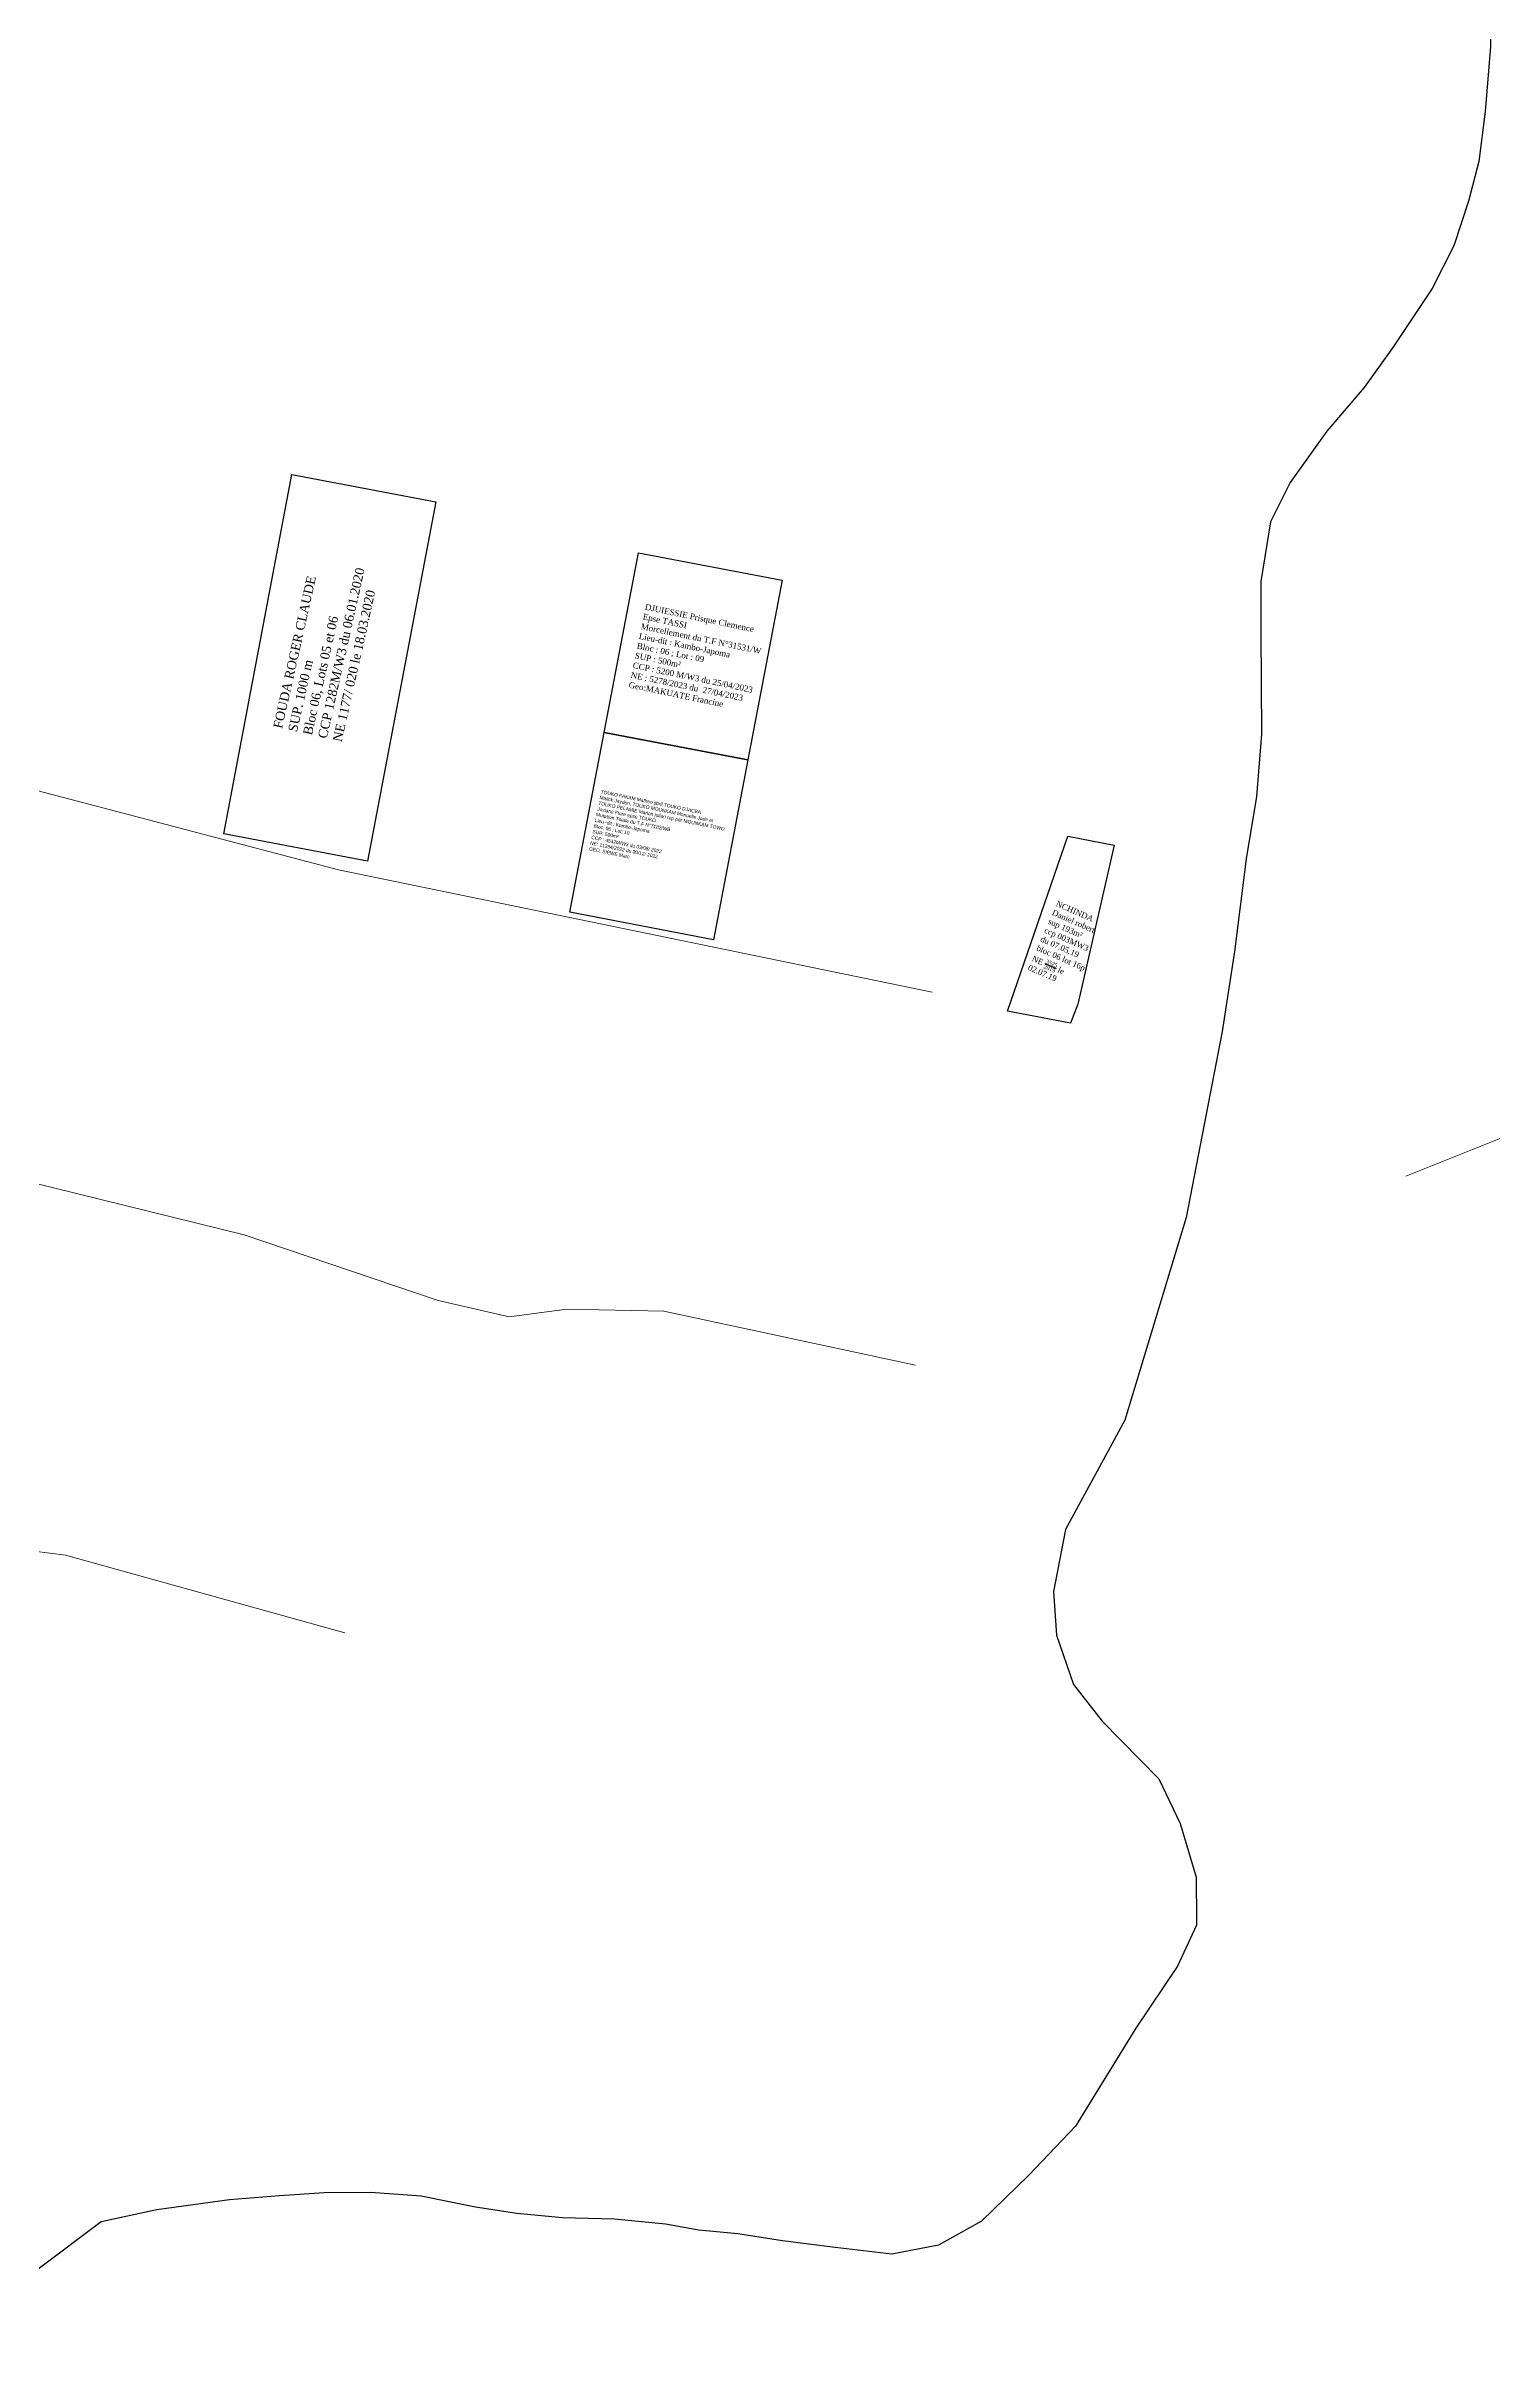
# Model space of a CAD drawing. Header units: millimetres. Extents: x 587399 to 927168, y 438565 to 1444955.
# Drawn here: x 589084.6 to 589282.2, y 443601.2 to 443917.5 of the extents above; entities that cross this region are included whole.
import ezdxf

# ---------------------------------------------------------------- set-up
doc = ezdxf.new("R2010")
doc.units = ezdxf.units.MM
doc.header["$LTSCALE"] = 2
for name, color, linetype, lineweight in [('cH2O_intermitent', 140, 'Continuous', 30), ('MAJ APRES LE 13.01.2023', 222, 'Continuous', 30), ('Roads_others', 24, 'Continuous', 9)]:
    doc.layers.add(name, color=color, linetype=linetype, lineweight=lineweight)
doc.layers.add('end maj 26 02 2021', color=7, linetype='Continuous')
doc.styles.get("Standard").update_dxf_attribs({"font": 'arial.ttf'})
doc.styles.add('Times 1.0', font='times.ttf', dxfattribs={"width": 0.99, "height": 1})

msp = doc.modelspace()

# ---------------------------------------------------------------- linework, layer by layer
at = {"layer": 'cH2O_intermitent'}
msp.add_lwpolyline([(589281.964, 443924.393), (589281.871, 443917.495), (589281.125, 443908.628), (589280.288, 443901.807), (589278.861, 443896.366), (589276.846, 443890.284), (589273.888, 443884.467), (589268.523, 443876.369), (589264.609, 443870.916), (589259.52, 443864.941), (589254.509, 443857.95), (589251.839, 443852.585), (589250.514, 443844.426), (589250.477, 443837.55), (589250.579, 443823.555), (589249.91, 443815.042), (589248.509, 443806.529), (589246.912, 443793.847), (589245.235, 443782.913), (589240.286, 443757.515), (589231.91, 443729.837), (589223.809, 443714.905), (589222.175, 443706.392), (589222.591, 443700.456), (589224.907, 443693.726), (589228.831, 443688.7), (589236.576, 443680.837), (589239.48, 443674.715), (589241.663, 443667.399), (589241.702, 443661.496), (589241.714, 443660.8), (589239.11, 443655.225), (589233.446, 443646.752), (589225.199, 443633.346), (589218.8, 443626.64), (589212.323, 443620.355), (589206.476, 443617.099), (589200.105, 443615.877), (589192.344, 443616.765), (589185.149, 443617.675), (589179.065, 443618.664), (589173.714, 443619.134), (589169.161, 443619.981), (589162.2, 443620.659), (589155.095, 443620.829), (589148.855, 443621.442), (589143.204, 443622.277), (589135.786, 443623.773), (589128.903, 443624.308), (589122.531, 443624.258), (589116.447, 443623.854), (589109.643, 443623.294), (589099.675, 443621.903), (589092.072, 443620.303), (589066.613, 443601.176)], dxfattribs=at)
msp.add_lwpolyline([(589281.964, 443924.393), (589281.871, 443917.495), (589281.125, 443908.628), (589280.288, 443901.807), (589278.861, 443896.366), (589276.846, 443890.284), (589273.888, 443884.467), (589268.523, 443876.369), (589264.609, 443870.916), (589259.52, 443864.941), (589254.509, 443857.95), (589251.839, 443852.585), (589250.514, 443844.426), (589250.477, 443837.55), (589250.579, 443823.555), (589249.91, 443815.042), (589248.509, 443806.529), (589246.912, 443793.847), (589245.235, 443782.913), (589240.286, 443757.515), (589231.91, 443729.837), (589223.809, 443714.905), (589222.175, 443706.392), (589222.591, 443700.456), (589224.907, 443693.726), (589228.831, 443688.7), (589236.576, 443680.837), (589239.48, 443674.715), (589241.663, 443667.399), (589241.702, 443661.496), (589241.714, 443660.8), (589239.11, 443655.225), (589233.446, 443646.752), (589225.199, 443633.346), (589218.8, 443626.64), (589212.323, 443620.355), (589206.476, 443617.099), (589200.105, 443615.877), (589192.344, 443616.765), (589185.149, 443617.675), (589179.065, 443618.664), (589173.714, 443619.134), (589169.161, 443619.981), (589162.2, 443620.659), (589155.095, 443620.829), (589148.855, 443621.442), (589143.204, 443622.277), (589135.786, 443623.773), (589128.903, 443624.308), (589122.531, 443624.258), (589116.447, 443623.854), (589109.643, 443623.294), (589099.675, 443621.903), (589092.072, 443620.303), (589066.613, 443601.176)], dxfattribs=at)
at = {"layer": 'end maj 26 02 2021', "color": 150, "lineweight": -3, "flags": 128}
for points in [[(589118.15, 443859.032), (589137.799, 443855.311), (589128.48, 443806.19), (589108.834, 443809.918)], [(589118.15, 443859.032), (589137.799, 443855.311), (589128.48, 443806.19), (589108.834, 443809.918)], [(589224.146, 443809.598), (589230.458, 443808.392), (589225.508, 443786.658), (589224.508, 443784.088), (589215.915, 443785.73)], [(589224.146, 443809.598), (589230.458, 443808.392), (589225.508, 443786.658), (589224.508, 443784.088), (589215.915, 443785.73)], [(589224.146, 443809.598), (589230.458, 443808.392), (589225.508, 443786.658), (589224.508, 443784.088), (589215.915, 443785.73)], [(589224.146, 443809.598), (589230.458, 443808.392), (589225.508, 443786.658), (589224.508, 443784.088), (589215.915, 443785.73)]]:
    msp.add_lwpolyline(points, close=True, dxfattribs=at)
at = {"layer": 'MAJ APRES LE 13.01.2023', "color": 232, "lineweight": 30, "flags": 128}
for points in [[(589165.48, 443848.34), (589185.13, 443844.59), (589180.44, 443820.03), (589160.79, 443823.79)], [(589165.48, 443848.34), (589185.13, 443844.59), (589180.44, 443820.03), (589160.79, 443823.79)], [(589165.48, 443848.34), (589185.13, 443844.59), (589180.44, 443820.03), (589160.79, 443823.78)]]:
    msp.add_lwpolyline(points, close=True, dxfattribs=at)
at = {"layer": 'MAJ APRES LE 13.01.2023', "flags": 128}
msp.add_lwpolyline([(589160.79, 443823.78), (589180.44, 443820.03), (589175.75, 443795.47), (589156.1, 443799.22)], close=True, dxfattribs=at)
at = {"layer": 'Roads_others'}
for points in [[(589270.31, 443763.16), (589296.278, 443773.533), (589335.572, 443789.988), (589369.052, 443803.253), (589398.89, 443816.968), (589414.371, 443822.743), (589458.571, 443840.021), (589486.251, 443847.222), (589500.911, 443853.007), (589510.065, 443857.228), (589516.91, 443862.265), (589523.012, 443865.521), (589552.11, 443875.753), (589572.354, 443881.4), (589611.338, 443896.517)], [(589205.609, 443788.302), (589124.518, 443805.014), (589080.878, 443816.501), (589065.231, 443821.339), (589058.993, 443820.846), (589053.776, 443820.178), (588904.394, 443843.821)], [(588700.77, 443832.844), (588758.865, 443820.973), (588806.921, 443811.877), (588899.966, 443796.116), (589058.146, 443767.529), (589082.241, 443762.39), (589111.612, 443755.167), (589138.12, 443746.161), (589147.802, 443743.96), (589155.683, 443744.996), (589168.939, 443744.721), (589203.338, 443737.359)], [(589125.364, 443700.747), (589087.231, 443711.367), (589063.638, 443714.372), (589046.285, 443715.461)]]:
    msp.add_lwpolyline(points, dxfattribs=at)

# ---------------------------------------------------------------- texts
at = {"layer": 'end maj 26 02 2021', "color": 150, "linetype": 'ByBlock', "lineweight": -3, "ltscale": 0.0014, "attachment_point": 1, "style": 'Times 1.0'}
for s, insert, char_height, width, rotation in [('{\\C256;FOUDA ROGER CLAUDE\\PSUP. 1000 m\\PBloc 06, Lots 05 et 06\\PCCP 1282M/W3 du 06.01.2020\\PNE 1177/ 020 le 18.03.2020}', (589115.581, 443824.517), 1.24964, 108.77854, 77.39121), ('{\\C256;FOUDA ROGER CLAUDE\\PSUP. 1000 m\\PBloc 06, Lots 05 et 06\\PCCP 1282M/W3 du 06.01.2020\\PNE 1177/ 020 le 18.03.2020}', (589115.581, 443824.517), 1.24964, 108.77854, 77.39121), ('\\A1;NCHINDA Daniel robert\\Psup 193m²\\Pccp 003MW3 du 07.05.19\\Pbloc 06 lot 16p\\PNE {\\H0.7x;\\S3525/2019;} le 02.07.19', (589222.74, 443800.82), 0.79128, 7.31016, 336.3532), ('\\A1;NCHINDA Daniel robert\\Psup 193m²\\Pccp 003MW3 du 07.05.19\\Pbloc 06 lot 16p\\PNE {\\H0.7x;\\S3525/2019;} le 02.07.19', (589222.74, 443800.82), 0.79128, 7.31016, 336.3532), ('\\A1;NCHINDA Daniel robert\\Psup 193m²\\Pccp 003MW3 du 07.05.19\\Pbloc 06 lot 16p\\PNE {\\H0.7x;\\S3525/2019;} le 02.07.19', (589222.74, 443800.82), 0.79128, 7.31016, 336.3532), ('\\A1;NCHINDA Daniel robert\\Psup 193m²\\Pccp 003MW3 du 07.05.19\\Pbloc 06 lot 16p\\PNE {\\H0.7x;\\S3525/2019;} le 02.07.19', (589222.74, 443800.82), 0.79128, 7.31016, 336.3532)]:
    msp.add_mtext(s, dxfattribs=dict(at, insert=insert, char_height=char_height, width=width, rotation=rotation))
at = {"layer": 'MAJ APRES LE 13.01.2023', "color": 232, "lineweight": 30, "insert": (589166.473, 443841.38), "char_height": 0.81493, "width": 17.49366, "attachment_point": 1, "rotation": 348.23999}
msp.add_mtext('{\\fTimes New Roman|b0|i0|c0|p18;DJUIESSIE Prisque Clemence  Epse TASSI \\P\\C1;Morcellement du T.F N°31531/W     \\P\\C256;Lieu-dit : Kambo-Japoma\\PBloc : 06 ; Lot : 09\\PSUP : 500m²\\PCCP : 5200 M/W3 du 25/04/2023\\PNE : 5278/2023 du  27/04/2023\\P\\C1;Geo:MAKUATE Francine}', dxfattribs=at)
at = {"layer": 'MAJ APRES LE 13.01.2023', "insert": (589160.392, 443815.943), "char_height": 0.47638, "width": 28.55406, "attachment_point": 1, "rotation": 348.324}
msp.add_mtext('{\\C3;TOUKO FAKAM Matheo jibril,TOUKO DJACBA\\PMalick Jayden, TOUKO MOUNKAM Manuelle Jade et\\PTOUKO PELAMIE Marlon julian rep par MOUNKAM TOWO\\PJosiane Flore epse TOUKO }\\P{\\C1;Mutation Totale du T.F N°7182/WB   }\\PLieu -dit : Kambo-Japoma\\PBloc: 06 ; Lot: 10\\PSUP: 500m²\\PCCP : 4542M/W3 du 03/08/ 2022\\PNE: 11384/2022 du 09/12/ 2022\\PGEO: SIEWE Marc ', dxfattribs=at)

doc.saveas('drawing.dxf')
